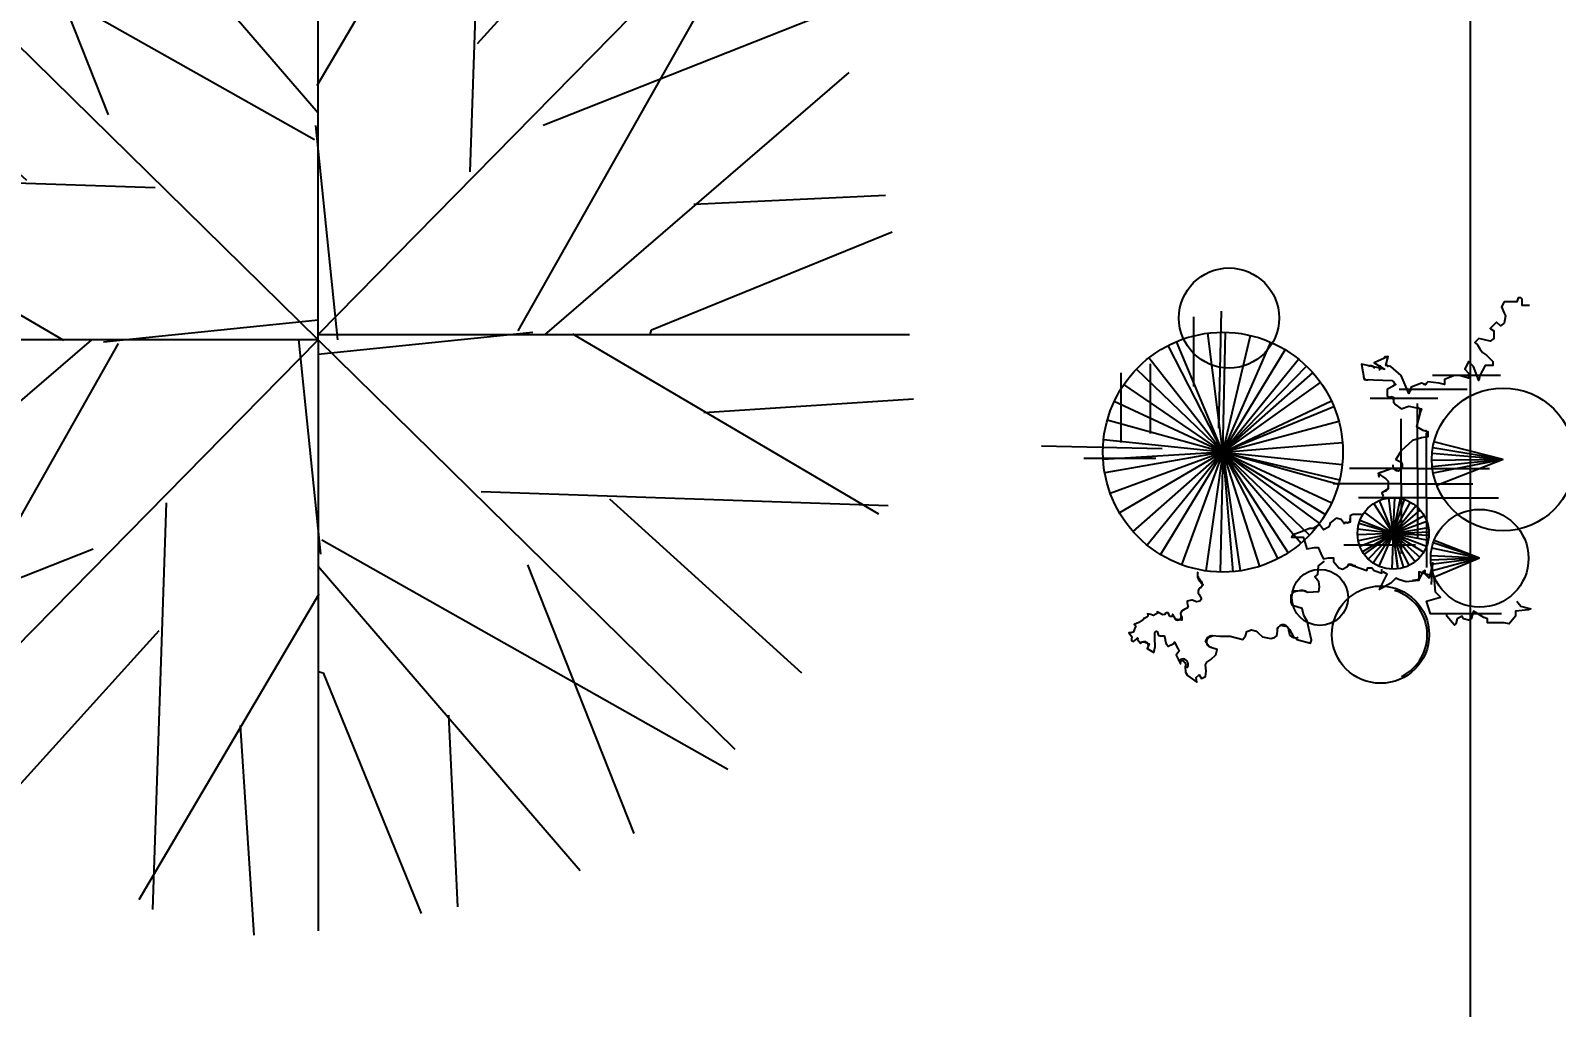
# Model space of a CAD drawing. Header units: millimetres. Extents: x 387 to 811, y 539 to 827.
# Drawn here: x 629.996 to 634.339, y 741.234 to 744.016 of the extents above; entities that cross this region are included whole.
import ezdxf

# ---------------------------------------------------------------- set-up
doc = ezdxf.new("R2010")
doc.units = ezdxf.units.MM
doc.layers.add('vegetação', color=112, linetype='Continuous')
doc.styles.add('ROMANS', font='romans')
doc.dimstyles.new('Cotas_trabalho', dxfattribs={"dimtxt": 0.15, "dimasz": 0.05, "dimexe": 0.2, "dimexo": 0.2, "dimgap": 0.1, "dimtad": 1, "dimzin": 4, "dimdsep": 46, "dimtxsty": 'ROMANS', "dimblk": 'DOT', "dimcen": 0.5, "dimclrd": 256, "dimclre": 256, "dimclrt": 256, "dimadec": 0, "dimazin": 0, "dimtfac": 0.666667, "dimtmove": 2, "dimatfit": 0, "dimldrblk": 'DOT', "dimfxl": 1, "dimtolj": 1, "dimtzin": 4, "dimarcsym": 0})

# ---------------------------------------------------------------- blocks, each defined once
blk = doc.blocks.new('T2', base_point=(179.76, 122.92))
for p, q in [((187.6, 161.67), (186.23, 182.74)), ((179.76, 122.92), (179.76, 182.32)), ((166.66, 160.66), (165.76, 179.9)), ((179.27, 156.4), (169.42, 180.59)), ((179.68, 148.48), (197.76, 179.21)), ((179.77, 145.68), (153.43, 176.25)), ((158.72, 145.53), (148.04, 172.54)), ((179.38, 143.01), (138.6, 166.06)), ((137.87, 164.08), (179.76, 122.92)), ((150.5, 138.92), (131.2, 156.4)), ((179.76, 156.27), (179.27, 156.4)), ((181.73, 122.9), (179.52, 144.47)), ((163.39, 138.18), (122.51, 139.57))]:
    blk.add_line(p, q)
blk = doc.blocks.new('AHUA1PL2')
for p, q in [((0.2221, 1.0978), (0.1833, 1.6947)), ((0, 0), (0, 1.6829)), ((-0.3713, 1.0693), (-0.3968, 1.6144)), ((-0.0139, 0.9484), (-0.2932, 1.634)), ((-0.0024, 0.7242), (0.5099, 1.5949)), ((0.0003, 0.6449), (-0.7461, 1.511)), ((-0.5963, 0.6406), (-0.8989, 1.4057)), ((-0.0108, 0.5691), (-1.1663, 1.2222)), ((-1.187, 1.1662), (0, 0)), ((-0.8293, 0.4533), (-1.376, 0.9485)), ((-0.0001, 0.9449), (-0.0139, 0.9484)), ((0.0558, -0.0005), (-0.007, 0.6104)), ((-0.464, 0.4323), (-1.6222, 0.4717))]:
    blk.add_line(p, q)
at = {"xscale": 0.02833333322, "yscale": 0.02833333322, "zscale": 0.02833333322}
for p, rotation in [((0, 0.0148), 269.9999999999999), ((0, 0), 89.99999999999999), ((0, 0), 180)]:
    blk.add_blockref('T2', p, dxfattribs=dict(at, rotation=rotation))
blk = doc.blocks.new('_DOT')
at = {"color": 0, "linetype": 'ByBlock'}
blk.add_line((-0.5, 0), (-1, 0), dxfattribs=at)
at = {"color": 0, "linetype": 'ByBlock', "const_width": 0.5}
blk.add_lwpolyline([(-0.25, 0, 1), (0.25, 0, 1)], format="xyb", close=True, dxfattribs=at)
blk = doc.blocks.new('*D284')
at = {"lineweight": -2}
for p, q in [((634.0934, 773.1101), (634.0934, 738.2101)), ((634.2809, 738.1601), (634.2934, 738.1601))]:
    blk.add_line(p, q, dxfattribs=at)
at = {"layer": 'Defpoints', "color": 0}
for p in [(634.0934, 773.1601), (634.0809, 738.1601), (634.0934, 738.1601)]:
    blk.add_point(p, dxfattribs=at)
at = {"lineweight": -2, "xscale": 0.05, "yscale": 0.05, "zscale": 0.05}
for p, rotation in [((634.0934, 773.1601), 90), ((634.0934, 738.1601), 270)]:
    blk.add_blockref('_DOT', p, dxfattribs=dict(at, rotation=rotation))
at = {"insert": (633.9184, 755.6601), "char_height": 0.15, "attachment_point": 5, "rotation": 90, "style": 'ROMANS'}
blk.add_mtext('\\A1;35.00', dxfattribs=at)

msp = doc.modelspace()

# ---------------------------------------------------------------- linework, layer by layer
at = {"layer": 'vegetação'}
for p, q in [((633.3847, 743.2167, 31.9656), (633.3775, 742.8841, 31.9656)), ((633.3847, 743.2167, 31.9656), (633.3775, 742.8841, 31.9656)), ((633.3061, 743.2009, 31.9656), (633.3061, 743.0027, 31.9656)), ((633.3061, 743.2009, 31.9656), (633.3061, 743.0027, 31.9656)), ((633.3899, 742.8155, 31.9656), (633.234, 743.1192, 31.9656)), ((633.3899, 742.8155, 31.9656), (633.234, 743.1192, 31.9656)), ((633.3899, 742.8155, 31.9656), (633.2582, 743.1304, 31.9656)), ((633.3899, 742.8155, 31.9656), (633.2582, 743.1304, 31.9656)), ((633.3899, 742.8155, 31.9656), (633.3467, 743.1541, 31.9656)), ((633.3899, 742.8155, 31.9656), (633.3467, 743.1541, 31.9656)), ((633.3899, 742.8155, 31.9656), (633.3973, 743.1568, 31.9656)), ((633.3899, 742.8155, 31.9656), (633.3973, 743.1568, 31.9656)), ((633.3899, 742.8155, 31.9656), (633.4685, 743.1477, 31.9656)), ((633.3899, 742.8155, 31.9656), (633.4685, 743.1477, 31.9656)), ((633.3899, 742.8155, 31.9656), (633.4685, 743.1477, 31.9656)), ((633.3899, 742.8155, 31.9656), (633.4685, 743.1477, 31.9656)), ((633.3899, 742.8155, 31.9656), (633.5265, 743.1283, 31.9656)), ((633.3899, 742.8155, 31.9656), (633.5265, 743.1283, 31.9656)), ((633.3899, 742.8155, 31.9656), (633.1791, 743.084, 31.9656)), ((633.3899, 742.8155, 31.9656), (633.1791, 743.084, 31.9656)), ((633.3899, 742.8155, 31.9656), (633.5673, 743.1072, 31.9656)), ((633.3899, 742.8155, 31.9656), (633.5673, 743.1072, 31.9656)), ((633.3899, 742.8155, 31.9656), (633.6054, 743.0803, 31.9656)), ((633.3899, 742.8155, 31.9656), (633.6054, 743.0803, 31.9656)), ((633.0996, 743.0413, 31.9656), (633.0996, 742.8431, 31.9656)), ((633.0996, 743.0413, 31.9656), (633.0996, 742.8431, 31.9656)), ((633.3899, 742.8155, 31.9656), (633.1438, 743.0521, 31.9656)), ((633.3899, 742.8155, 31.9656), (633.1438, 743.0521, 31.9656)), ((633.1829, 743.0667, 31.9656), (633.1829, 742.8685, 31.9656)), ((633.1829, 743.0667, 31.9656), (633.1829, 742.8685, 31.9656)), ((633.3899, 742.8155, 31.9656), (633.6278, 743.0604, 31.9656)), ((633.3899, 742.8155, 31.9656), (633.6278, 743.0604, 31.9656)), ((633.3899, 742.8155, 31.9656), (633.6461, 743.0412, 31.9656)), ((633.3899, 742.8155, 31.9656), (633.6461, 743.0412, 31.9656)), ((634.1796, 743.0336, 31.9656), (633.9862, 743.0336, 31.9656)), ((633.3899, 742.8155, 31.9656), (633.1082, 743.0083, 31.9656)), ((633.3899, 742.8155, 31.9656), (633.1082, 743.0083, 31.9656)), ((633.3899, 742.8155, 31.9656), (633.6677, 743.014, 31.9656)), ((633.3899, 742.8155, 31.9656), (633.6677, 743.014, 31.9656)), ((634.0854, 742.9937, 31.9656), (633.892, 742.9937, 31.9656)), ((633.3899, 742.8155, 31.9656), (633.0803, 742.9594, 31.9656)), ((633.3899, 742.8155, 31.9656), (633.0803, 742.9594, 31.9656)), ((633.3899, 742.8155, 31.9656), (633.6987, 742.9612, 31.9656)), ((633.3899, 742.8155, 31.9656), (633.6987, 742.9612, 31.9656)), ((633.3899, 742.8155, 31.9656), (633.7055, 742.9458, 31.9656)), ((633.3899, 742.8155, 31.9656), (633.7055, 742.9458, 31.9656)), ((634.002, 742.9683, 31.9656), (633.8087, 742.9683, 31.9656)), ((633.9441, 742.7688, 31.9656), (633.9441, 742.9536, 31.9656)), ((633.3899, 742.8155, 31.9656), (633.0609, 742.9064, 31.9656)), ((633.3899, 742.8155, 31.9656), (633.0609, 742.9064, 31.9656)), ((633.3899, 742.8155, 31.9656), (633.7197, 742.9037, 31.9656)), ((633.3899, 742.8155, 31.9656), (633.7197, 742.9037, 31.9656)), ((633.897, 742.7253, 31.9656), (633.897, 742.9101, 31.9656)), ((633.9694, 742.6854, 31.9656), (633.9694, 742.8702, 31.9656)), ((632.8736, 742.8338, 31.9656), (633.2168, 742.8264, 31.9656)), ((632.8736, 742.8338, 31.9656), (633.2168, 742.8264, 31.9656)), ((633.3899, 742.8155, 31.9656), (633.0491, 742.7947, 31.9656)), ((633.3899, 742.8155, 31.9656), (633.0491, 742.7947, 31.9656)), ((633.3899, 742.8155, 31.9656), (633.0504, 742.851, 31.9656)), ((633.3899, 742.8155, 31.9656), (633.0504, 742.851, 31.9656)), ((633.3899, 742.8155, 31.9656), (633.0535, 742.7571, 31.9656)), ((633.3899, 742.8155, 31.9656), (633.0535, 742.7571, 31.9656)), ((633.3899, 742.8155, 31.9656), (633.0694, 742.698, 31.9656)), ((633.3899, 742.8155, 31.9656), (633.0694, 742.698, 31.9656)), ((633.3899, 742.8155, 31.9656), (633.0955, 742.6426, 31.9656)), ((633.3899, 742.8155, 31.9656), (633.0955, 742.6426, 31.9656)), ((633.3899, 742.8155, 31.9656), (633.1338, 742.5897, 31.9656)), ((633.3899, 742.8155, 31.9656), (633.1338, 742.5897, 31.9656)), ((633.3899, 742.8155, 31.9656), (633.1744, 742.5507, 31.9656)), ((633.3899, 742.8155, 31.9656), (633.1744, 742.5507, 31.9656)), ((633.3899, 742.8155, 31.9656), (633.2125, 742.5237, 31.9656)), ((633.3899, 742.8155, 31.9656), (633.2125, 742.5237, 31.9656)), ((633.3899, 742.8155, 31.9656), (633.2721, 742.495, 31.9656)), ((633.3899, 742.8155, 31.9656), (633.2721, 742.495, 31.9656)), ((633.3899, 742.8155, 31.9656), (633.3415, 742.4775, 31.9656)), ((633.3899, 742.8155, 31.9656), (633.3415, 742.4775, 31.9656)), ((633.3899, 742.8155, 31.9656), (633.3825, 742.4741, 31.9656)), ((633.3899, 742.8155, 31.9656), (633.3825, 742.4741, 31.9656)), ((633.3899, 742.8155, 31.9656), (633.7302, 742.8434, 31.9656)), ((633.3899, 742.8155, 31.9656), (633.7302, 742.8434, 31.9656)), ((633.3899, 742.8155, 31.9656), (633.7302, 742.8434, 31.9656)), ((633.3899, 742.8155, 31.9656), (633.7302, 742.8434, 31.9656)), ((633.3899, 742.8155, 31.9656), (633.636, 742.5788, 31.9656)), ((633.3899, 742.8155, 31.9656), (633.6125, 742.5566, 31.9656)), ((633.3899, 742.8155, 31.9656), (633.6646, 742.6126, 31.9656)), ((633.3899, 742.8155, 31.9656), (633.719, 742.7245, 31.9656)), ((633.3899, 742.8155, 31.9656), (633.7222, 742.7369, 31.9656)), ((633.3899, 742.8155, 31.9656), (633.6995, 742.6716, 31.9656)), ((633.3899, 742.8155, 31.9656), (633.6816, 742.6381, 31.9656)), ((633.3899, 742.8155, 31.9656), (633.7295, 742.7799, 31.9656)), ((633.3899, 742.8155, 31.9656), (633.4937, 742.4902, 31.9656)), ((633.3899, 742.8155, 31.9656), (633.5459, 742.5117, 31.9656)), ((633.3899, 742.8155, 31.9656), (633.5758, 742.5291, 31.9656)), ((633.3899, 742.8155, 31.9656), (633.4388, 742.4776, 31.9656)), ((633.3899, 742.8155, 31.9656), (633.4179, 742.4752, 31.9656)), ((633.3899, 742.8155, 31.9656), (633.636, 742.5788, 31.9656)), ((633.3899, 742.8155, 31.9656), (633.6125, 742.5566, 31.9656)), ((633.3899, 742.8155, 31.9656), (633.6646, 742.6126, 31.9656)), ((633.3899, 742.8155, 31.9656), (633.719, 742.7245, 31.9656)), ((633.3899, 742.8155, 31.9656), (633.7222, 742.7369, 31.9656)), ((633.3899, 742.8155, 31.9656), (633.6995, 742.6716, 31.9656)), ((633.3899, 742.8155, 31.9656), (633.6816, 742.6381, 31.9656)), ((633.3899, 742.8155, 31.9656), (633.7295, 742.7799, 31.9656)), ((633.3899, 742.8155, 31.9656), (633.4937, 742.4902, 31.9656)), ((633.3899, 742.8155, 31.9656), (633.5459, 742.5117, 31.9656)), ((633.3899, 742.8155, 31.9656), (633.5758, 742.5291, 31.9656)), ((633.3899, 742.8155, 31.9656), (633.4388, 742.4776, 31.9656)), ((633.3899, 742.8155, 31.9656), (633.4179, 742.4752, 31.9656)), ((634.1878, 742.7948, 31.9656), (633.9873, 742.8283, 31.9656)), ((634.1878, 742.7948, 31.9656), (633.9907, 742.8447, 31.9656)), ((632.9945, 742.7982, 31.9656), (633.199, 742.7982, 31.9656)), ((632.9945, 742.7982, 31.9656), (633.199, 742.7982, 31.9656)), ((633.9441, 742.7688, 31.9656), (633.7507, 742.7688, 31.9656)), ((633.9441, 742.7688, 31.9656), (634.1485, 742.7688, 31.9656)), ((633.9441, 742.7688, 31.9656), (633.9441, 742.5707, 31.9656)), ((634.1878, 742.7948, 31.9656), (633.9845, 742.7919, 31.9656)), ((634.1878, 742.7948, 31.9656), (633.9852, 742.8116, 31.9656)), ((634.1878, 742.7948, 31.9656), (633.9856, 742.7737, 31.9656)), ((634.1878, 742.7948, 31.9656), (633.9883, 742.7557, 31.9656)), ((634.1878, 742.7948, 31.9656), (633.9985, 742.7207, 31.9656)), ((633.897, 742.7253, 31.9656), (633.7036, 742.7253, 31.9656)), ((633.897, 742.7253, 31.9656), (634.1014, 742.7253, 31.9656)), ((633.897, 742.7253, 31.9656), (633.897, 742.5271, 31.9656)), ((633.9694, 742.6854, 31.9656), (633.7761, 742.6854, 31.9656)), ((633.8747, 742.5841, 31.9656), (633.8621, 742.685, 31.9656)), ((633.8747, 742.5841, 31.9656), (633.8789, 742.6857, 31.9656)), ((633.8747, 742.5841, 31.9656), (633.8955, 742.6836, 31.9656)), ((633.9694, 742.6854, 31.9656), (634.1739, 742.6854, 31.9656)), ((633.9694, 742.6854, 31.9656), (633.9694, 742.4872, 31.9656)), ((633.8747, 742.5841, 31.9656), (633.7929, 742.6445, 31.9656)), ((633.8747, 742.5841, 31.9656), (633.8194, 742.6694, 31.9656)), ((633.8747, 742.5841, 31.9656), (633.8194, 742.6694, 31.9656)), ((633.8747, 742.5841, 31.9656), (633.8355, 742.6779, 31.9656)), ((633.8747, 742.5841, 31.9656), (633.9069, 742.6805, 31.9656)), ((633.8747, 742.5841, 31.9656), (633.9236, 742.6732, 31.9656)), ((633.8747, 742.5841, 31.9656), (633.9387, 742.663, 31.9656)), ((633.8747, 742.5841, 31.9656), (633.9387, 742.663, 31.9656)), ((633.8747, 742.5841, 31.9656), (633.9518, 742.6503, 31.9656)), ((633.8747, 742.5841, 31.9656), (633.7738, 742.5967, 31.9656)), ((633.8747, 742.5841, 31.9656), (633.7769, 742.612, 31.9656)), ((633.8747, 742.5841, 31.9656), (633.7798, 742.6206, 31.9656)), ((633.8747, 742.5841, 31.9656), (633.9624, 742.6355, 31.9656)), ((633.8747, 742.5841, 31.9656), (633.9701, 742.619, 31.9656)), ((633.8747, 742.5841, 31.9656), (633.9748, 742.6014, 31.9656)), ((633.8747, 742.5841, 31.9656), (633.7731, 742.5799, 31.9656)), ((633.8747, 742.5841, 31.9656), (633.7752, 742.5632, 31.9656)), ((633.8747, 742.5841, 31.9656), (633.7799, 742.5471, 31.9656)), ((633.8747, 742.5841, 31.9656), (633.7873, 742.532, 31.9656)), ((633.8747, 742.5841, 31.9656), (633.7919, 742.525, 31.9656)), ((633.8747, 742.5841, 31.9656), (633.8038, 742.5112, 31.9656)), ((633.8747, 742.5841, 31.9656), (633.8179, 742.4997, 31.9656)), ((633.8747, 742.5841, 31.9656), (633.8339, 742.4909, 31.9656)), ((633.8747, 742.5841, 31.9656), (633.8705, 742.4825, 31.9656)), ((633.8747, 742.5841, 31.9656), (633.9762, 742.5883, 31.9656)), ((633.8747, 742.5841, 31.9656), (633.9615, 742.5312, 31.9656)), ((633.8747, 742.5841, 31.9656), (633.9745, 742.5651, 31.9656)), ((633.8747, 742.5841, 31.9656), (633.9762, 742.5787, 31.9656)), ((633.8747, 742.5841, 31.9656), (633.9695, 742.5476, 31.9656)), ((633.8747, 742.5841, 31.9656), (633.9193, 742.4927, 31.9656)), ((633.8747, 742.5841, 31.9656), (633.8874, 742.4832, 31.9656)), ((633.8747, 742.5841, 31.9656), (633.9037, 742.4866, 31.9656)), ((633.8747, 742.5841, 31.9656), (633.8872, 742.4832, 31.9656)), ((633.8747, 742.5841, 31.9656), (633.9374, 742.5041, 31.9656)), ((633.8747, 742.5841, 31.9656), (633.9506, 742.5165, 31.9656)), ((634.1206, 742.5132, 31.9656), (633.9885, 742.5574, 31.9656)), ((634.1206, 742.5132, 31.9656), (633.9908, 742.5638, 31.9656)), ((633.7339, 742.5512, 31.9656), (633.9384, 742.5512, 31.9656)), ((634.1206, 742.5132, 31.9656), (633.9814, 742.5081, 31.9656)), ((634.1206, 742.5132, 31.9656), (633.9815, 742.5206, 31.9656)), ((634.1206, 742.5132, 31.9656), (633.9824, 742.4959, 31.9656)), ((634.1206, 742.5132, 31.9656), (633.9843, 742.5418, 31.9656)), ((634.1206, 742.5132, 31.9656), (633.986, 742.4773, 31.9656)), ((634.1206, 742.5132, 31.9656), (633.992, 742.4595, 31.9656)), ((634.1832, 742.3553, 31.9656), (633.9899, 742.3553, 31.9656))]:
    msp.add_line(p, q, dxfattribs=at)
at = {"layer": 'vegetação', "elevation": 31.9656}
for points in [[(634.2629, 743.2332), (634.2412, 743.2332), (634.2412, 743.2332), (634.2412, 743.2477), (634.2412, 743.2513), (634.2375, 743.2549), (634.2303, 743.2549), (634.2267, 743.244), (634.2231, 743.244), (634.2086, 743.244), (634.1977, 743.244), (634.1904, 743.244), (634.1832, 743.2295), (634.1904, 743.2114), (634.1941, 743.2041), (634.1904, 743.1824), (634.1796, 743.1751), (634.1687, 743.186), (634.1506, 743.1679), (634.1615, 743.1606), (634.1615, 743.1388), (634.1506, 743.1316), (634.118, 743.1388), (634.1071, 743.128), (634.1144, 743.1207), (634.1216, 743.1098), (634.1289, 743.0989), (634.1397, 743.0917), (634.1578, 743.0735), (634.1578, 743.0627), (634.1361, 743.0627), (634.1216, 743.0336), (634.118, 743.0191), (634.1035, 743.059), (634.089, 743.0735), (634.0781, 743.0518), (634.089, 743.0409), (634.089, 743.0264), (634.0636, 743.0336), (634.0491, 743.0336), (634.0202, 743.0228), (634.0202, 743.0083), (634.0057, 743.0119), (633.9731, 743.0155), (633.9658, 743.0083), (633.9549, 743.0119), (633.926, 743.001), (633.9187, 742.9829), (633.897, 743.0336), (633.868, 743.059), (633.8535, 743.0627), (633.8607, 743.0881), (633.8209, 743.0699), (633.8499, 743.0518), (633.7847, 743.0663), (633.7919, 743.0228), (633.8716, 743.0191), (633.8825, 743.0083), (633.8571, 742.9937), (633.8571, 742.9756), (633.8644, 742.972), (633.8752, 742.972), (633.8752, 742.9575), (633.8825, 742.9502), (633.897, 742.9393), (633.9187, 742.9466), (633.9549, 742.9393), (633.9513, 742.9284), (633.9405, 742.8885), (633.9477, 742.8849), (633.9586, 742.8777), (633.9731, 742.874), (633.9731, 742.8595), (633.9549, 742.8559), (633.9296, 742.8486), (633.897, 742.8196), (633.8825, 742.7942), (633.897, 742.787), (633.9006, 742.7725), (633.8897, 742.7616), (633.8716, 742.7688), (633.8318, 742.7543), (633.8535, 742.7398), (633.8607, 742.7326), (633.8607, 742.7181), (633.8607, 742.7181), (633.8607, 742.7108), (633.8426, 742.6999), (633.8463, 742.689)], [(633.7847, 742.6382), (633.7593, 742.6382), (633.7521, 742.6346), (633.7521, 742.6201), (633.7521, 742.6165), (633.7339, 742.6129), (633.7267, 742.6237), (633.7122, 742.6274), (633.6941, 742.6129), (633.6941, 742.6092), (633.6905, 742.602), (633.676, 742.5947), (633.676, 742.5947), (633.6651, 742.6092), (633.647, 742.5983), (633.6361, 742.5983), (633.6108, 742.5875), (633.589, 742.5802), (633.5854, 742.573), (633.6071, 742.573), (633.618, 742.573), (633.6216, 742.5657), (633.6289, 742.5403), (633.6506, 742.5439), (633.6579, 742.5439), (633.6615, 742.5439), (633.6723, 742.5185), (633.676, 742.5113), (633.6905, 742.5149), (633.6905, 742.5149), (633.705, 742.5149), (633.705, 742.504), (633.7194, 742.4859), (633.7303, 742.4823), (633.7448, 742.4895), (633.7484, 742.4968), (633.7992, 742.4786), (633.8028, 742.4859), (633.8136, 742.4859), (633.8209, 742.4786), (633.8426, 742.4714), (633.8426, 742.4823)], [(633.3184, 742.4748), (633.3172, 742.4724), (633.3172, 742.4712), (633.3172, 742.4676), (633.3172, 742.4652), (633.3172, 742.4628), (633.3196, 742.4616), (633.3208, 742.458), (633.3232, 742.4544), (633.3256, 742.452), (633.328, 742.4484), (633.3304, 742.4436), (633.3328, 742.44), (633.3328, 742.4364), (633.3268, 742.4304), (633.3268, 742.4292), (633.3244, 742.428), (633.3208, 742.4232), (633.3196, 742.4184), (633.3196, 742.4136), (633.3232, 742.4088), (633.328, 742.3992), (633.328, 742.3956), (633.3244, 742.3908), (633.3148, 742.3896), (633.3028, 742.3944), (633.3004, 742.3944), (633.2884, 742.3908), (633.2884, 742.386), (633.2896, 742.3812), (633.2908, 742.3776), (633.2884, 742.3716), (633.2812, 742.368), (633.2716, 742.3632), (633.2692, 742.356), (633.2704, 742.3512), (633.2728, 742.3452), (633.2728, 742.3368), (633.2547, 742.3404), (633.2475, 742.3536), (633.2475, 742.3536), (633.2463, 742.3536), (633.2451, 742.3476), (633.2427, 742.3476), (633.2427, 742.3476), (633.2403, 742.3476), (633.2367, 742.35), (633.2367, 742.3512), (633.2355, 742.3572), (633.2343, 742.3584), (633.2319, 742.3584), (633.2295, 742.3584), (633.2259, 742.356), (633.2247, 742.3536), (633.2187, 742.3524), (633.2031, 742.3608), (633.2031, 742.3608), (633.2055, 742.3584), (633.1923, 742.35), (633.1899, 742.3512), (633.1851, 742.3536), (633.1754, 742.3548), (633.1766, 742.3536), (633.1766, 742.3488), (633.173, 742.3452), (633.1658, 742.3416), (633.1646, 742.3428), (633.1634, 742.3392), (633.1502, 742.3308), (633.137, 742.3248), (633.1418, 742.32), (633.1382, 742.3128), (633.137, 742.308), (633.1346, 742.3032), (633.131, 742.302), (633.1286, 742.3008), (633.1226, 742.3008), (633.1238, 742.2972), (633.1262, 742.296), (633.1286, 742.2924), (633.131, 742.2888), (633.1298, 742.284), (633.1298, 742.2792), (633.1358, 742.2768), (633.1406, 742.2804), (633.143, 742.2828), (633.1466, 742.2864), (633.149, 742.2852), (633.1466, 742.2816), (633.155, 742.272), (633.1562, 742.272), (633.161, 742.2756), (633.1658, 742.2756), (633.1803, 742.2695), (633.1742, 742.2563), (633.1935, 742.2455), (633.1971, 742.2623), (633.1959, 742.2852), (633.1959, 742.302), (633.2007, 742.3056), (633.2031, 742.3044), (633.2067, 742.2936), (633.2103, 742.2924), (633.2199, 742.2924), (633.2223, 742.2924), (633.2259, 742.2828), (633.2259, 742.2792), (633.2283, 742.2695), (633.2355, 742.2623), (633.2403, 742.2659), (633.2499, 742.2708), (633.2523, 742.2744), (633.262, 742.2563), (633.2656, 742.2491), (633.2608, 742.2431), (633.2572, 742.2371), (633.2692, 742.2131), (633.2704, 742.2215), (633.2764, 742.2227), (633.2812, 742.2167), (633.2848, 742.2107), (633.2824, 742.2047), (633.2836, 742.1891), (633.2896, 742.1795), (633.316, 742.1603), (633.3136, 742.1735), (633.322, 742.1819), (633.3292, 742.1711), (633.3401, 742.1771), (633.3425, 742.1915), (633.3401, 742.2095), (633.3437, 742.2179), (633.3557, 742.2251), (633.3701, 742.2383), (633.3737, 742.2539), (633.3581, 742.2587), (633.3509, 742.2611), (633.3401, 742.2768), (633.3473, 742.2888), (633.3593, 742.2936), (633.3809, 742.2912), (633.411, 742.2912), (633.447, 742.2816), (633.4518, 742.2888), (633.4542, 742.2924), (633.4578, 742.3044), (633.471, 742.3092), (633.4854, 742.3056), (633.4903, 742.3008), (633.5023, 742.29), (633.5263, 742.2852), (633.5371, 742.2876), (633.5431, 742.2924), (633.5455, 742.3056), (633.5455, 742.3152), (633.5539, 742.3224), (633.5732, 742.3188), (633.5792, 742.3104), (633.59, 742.2912), (633.6008, 742.2816), (633.6392, 742.272), (633.6416, 742.2804), (633.6296, 742.3344), (633.62, 742.35), (633.6152, 742.3704), (633.6008, 742.3752), (633.5876, 742.3788), (633.584, 742.3884), (633.584, 742.4088), (633.5936, 742.4208), (633.62, 742.422), (633.6308, 742.4172), (633.6633, 742.4184), (633.6645, 742.4316), (633.6633, 742.446), (633.6513, 742.4604), (633.6597, 742.4676), (633.6621, 742.4917), (633.6789, 742.5049)], [(633.3184, 742.4748), (633.3172, 742.4724), (633.3172, 742.4712), (633.3172, 742.4676), (633.3172, 742.4652), (633.3172, 742.4628), (633.3196, 742.4616), (633.3208, 742.458), (633.3232, 742.4544), (633.3256, 742.452), (633.328, 742.4484), (633.3304, 742.4436), (633.3328, 742.44), (633.3328, 742.4364), (633.3268, 742.4304), (633.3268, 742.4292), (633.3244, 742.428), (633.3208, 742.4232), (633.3196, 742.4184), (633.3196, 742.4136), (633.3232, 742.4088), (633.328, 742.3992), (633.328, 742.3956), (633.3244, 742.3908), (633.3148, 742.3896), (633.3028, 742.3944), (633.3004, 742.3944), (633.2884, 742.3908), (633.2884, 742.386), (633.2896, 742.3812), (633.2908, 742.3776), (633.2884, 742.3716), (633.2812, 742.368), (633.2716, 742.3632), (633.2692, 742.356), (633.2704, 742.3512), (633.2728, 742.3452), (633.2728, 742.3368), (633.2547, 742.3404), (633.2475, 742.3536), (633.2475, 742.3536), (633.2463, 742.3536), (633.2451, 742.3476), (633.2427, 742.3476), (633.2427, 742.3476), (633.2403, 742.3476), (633.2367, 742.35), (633.2367, 742.3512), (633.2355, 742.3572), (633.2343, 742.3584), (633.2319, 742.3584), (633.2295, 742.3584), (633.2259, 742.356), (633.2247, 742.3536), (633.2187, 742.3524), (633.2031, 742.3608), (633.2031, 742.3608), (633.2055, 742.3584), (633.1923, 742.35), (633.1899, 742.3512), (633.1851, 742.3536), (633.1754, 742.3548), (633.1766, 742.3536), (633.1766, 742.3488), (633.173, 742.3452), (633.1658, 742.3416), (633.1646, 742.3428), (633.1634, 742.3392), (633.1502, 742.3308), (633.137, 742.3248), (633.1418, 742.32), (633.1382, 742.3128), (633.137, 742.308), (633.1346, 742.3032), (633.131, 742.302), (633.1286, 742.3008), (633.1226, 742.3008), (633.1238, 742.2972), (633.1262, 742.296), (633.1286, 742.2924), (633.131, 742.2888), (633.1298, 742.284), (633.1298, 742.2792), (633.1358, 742.2768), (633.1406, 742.2804), (633.143, 742.2828), (633.1466, 742.2864), (633.149, 742.2852), (633.1466, 742.2816), (633.155, 742.272), (633.1562, 742.272), (633.161, 742.2756), (633.1658, 742.2756), (633.1803, 742.2695), (633.1742, 742.2563), (633.1935, 742.2455), (633.1971, 742.2623), (633.1959, 742.2852), (633.1959, 742.302), (633.2007, 742.3056), (633.2031, 742.3044), (633.2067, 742.2936), (633.2103, 742.2924), (633.2199, 742.2924), (633.2223, 742.2924), (633.2259, 742.2828), (633.2259, 742.2792), (633.2283, 742.2695), (633.2355, 742.2623), (633.2403, 742.2659), (633.2499, 742.2708), (633.2523, 742.2744), (633.262, 742.2563), (633.2656, 742.2491), (633.2608, 742.2431), (633.2572, 742.2371), (633.2692, 742.2131), (633.2704, 742.2215), (633.2764, 742.2227), (633.2812, 742.2167), (633.2848, 742.2107), (633.2824, 742.2047), (633.2836, 742.1891), (633.2896, 742.1795), (633.316, 742.1603), (633.3136, 742.1735), (633.322, 742.1819), (633.3292, 742.1711), (633.3401, 742.1771), (633.3425, 742.1915), (633.3401, 742.2095), (633.3437, 742.2179), (633.3557, 742.2251), (633.3701, 742.2383), (633.3737, 742.2539), (633.3581, 742.2587), (633.3509, 742.2611), (633.3401, 742.2768), (633.3473, 742.2888), (633.3593, 742.2936), (633.3809, 742.2912), (633.411, 742.2912), (633.447, 742.2816), (633.4518, 742.2888), (633.4542, 742.2924), (633.4578, 742.3044), (633.471, 742.3092), (633.4854, 742.3056), (633.4903, 742.3008), (633.5023, 742.29), (633.5263, 742.2852), (633.5371, 742.2876), (633.5431, 742.2924), (633.5455, 742.3056), (633.5455, 742.3152), (633.5539, 742.3224), (633.5732, 742.3188), (633.5792, 742.3104), (633.59, 742.2912), (633.6008, 742.2816), (633.6392, 742.272), (633.6416, 742.2804), (633.6296, 742.3344), (633.62, 742.35), (633.6152, 742.3704), (633.6008, 742.3752), (633.5876, 742.3788), (633.584, 742.3884), (633.584, 742.4088), (633.5936, 742.4208), (633.62, 742.422), (633.6308, 742.4172), (633.6633, 742.4184), (633.6645, 742.4316), (633.6633, 742.446), (633.6513, 742.4604), (633.6597, 742.4676), (633.6621, 742.4917), (633.6789, 742.5049)], [(633.7668, 742.4895), (633.7668, 742.4926), (633.765, 742.492), (633.7625, 742.492), (633.7613, 742.492), (633.7607, 742.4932), (633.7594, 742.4938), (633.7582, 742.4944), (633.7551, 742.4957), (633.7545, 742.4957), (633.7496, 742.4969), (633.7471, 742.4938), (633.7471, 742.4932), (633.7434, 742.4889)], [(634.2267, 742.3916), (634.2375, 742.3771), (634.2665, 742.3698), (634.2593, 742.3662), (634.2231, 742.3626), (634.2231, 742.3481), (634.2049, 742.3263), (634.1904, 742.3299), (634.1868, 742.3299), (634.1433, 742.3299), (634.1433, 742.3408), (634.1325, 742.3444), (634.1035, 742.3626), (634.0962, 742.3408), (634.089, 742.3372), (634.0745, 742.3408), (634.0709, 742.3481), (634.0564, 742.3408), (634.0528, 742.3263), (634.0491, 742.3227), (634.0274, 742.3481), (634.0274, 742.3553), (633.9803, 742.3553), (633.9694, 742.3916), (634.0093, 742.4025), (633.9948, 742.417), (633.9912, 742.4605), (633.9477, 742.475), (633.9477, 742.4496), (633.9115, 742.446), (633.8897, 742.4532), (633.8825, 742.4569), (633.868, 742.4424), (633.8354, 742.4242), (633.8571, 742.4678), (633.8463, 742.475)], [(633.9839, 742.4387), (633.9876, 742.5004), (633.9767, 742.4569), (633.9658, 742.4678), (633.9658, 742.4786), (633.9586, 742.475), (633.9477, 742.4532), (633.9477, 742.4532), (633.9332, 742.4496), (633.9296, 742.4496)], [(633.3196, 742.4628), (633.3172, 742.4592), (633.3208, 742.4532), (633.3244, 742.4484), (633.3304, 742.4412), (633.3316, 742.4364)], [(633.3196, 742.4628), (633.3172, 742.4592), (633.3208, 742.4532), (633.3244, 742.4484), (633.3304, 742.4412), (633.3316, 742.4364)], [(633.3617, 742.2924), (633.3449, 742.2852)], [(633.3617, 742.2924), (633.3449, 742.2852)]]:
    msp.add_lwpolyline(points, dxfattribs=at)
at = {"layer": 'vegetação'}
for centre, radius in [((633.4073, 743.1975, 31.9656), 0.1424), ((633.4073, 743.1975, 31.9656), 0.1424), ((633.3899, 742.8155, 31.9656), 0.3414), ((633.3899, 742.8155, 31.9656), 0.3414), ((634.1878, 742.7948, 31.9656), 0.2033), ((633.8747, 742.5841, 31.9656), 0.1017), ((634.1206, 742.5132, 31.9656), 0.1393), ((633.6661, 742.4019, 31.9656), 0.0799), ((633.8386, 742.2958, 31.9656), 0.1385)]:
    msp.add_circle(centre, radius, dxfattribs=at)
for centre, radius, start, end in [((633.8535, 743.0816, 31.9656), 0.00579, 10.177, 154.616), ((633.8618, 743.0673, 31.9656), 0.00752, 129.13, 255.8986), ((633.8003, 743.0316, 31.9656), 0.0104, 172.1428, 294.0509), ((633.811, 743.0495, 31.9656), 0.0117, 19.5623, 123.5259), ((633.8358, 743.0562, 31.9656), 0.00531, 247.2483, 88.5908), ((633.8723, 743.0104, 31.9656), 0.00661, 276.4086, 83.5914), ((633.9196, 742.9931, 31.9656), 0.00531, 198.2346, 13.6927), ((633.9646, 743.0142, 31.9656), 0.00618, 237.2283, 352.375), ((633.8702, 742.9674, 31.9656), 0.0052, 325.8772, 135.4756), ((633.9434, 742.9336, 31.9656), 0.0083, 317.8314, 92.8072), ((633.964, 742.8682, 31.9656), 0.00899, 335.5027, 74.8456), ((633.8869, 742.7763, 31.9656), 0.0135, 167.8659, 299.0097), ((633.8862, 742.7777, 31.9656), 0.015, 299.0097, 39.1083), ((633.84, 742.7508, 31.9656), 0.00725, 82.3863, 235.1594), ((633.849, 742.7169, 31.9656), 0.0123, 276.6816, 18.4392), ((633.74, 742.6099, 31.9656), 0.00542, 69.3864, 172.6024), ((633.7447, 742.6224, 31.9656), 0.00792, 249.3864, 32.4939), ((633.6135, 742.3671, 31.9656), 0.0543, 75.3073, 118.504), ((633.8387, 742.2951, 31.9656), 0.1328, 296.699, 72.5794), ((633.2614, 742.3479, 31.9656), 0.0104, 188.5335, 11.4664), ((633.2614, 742.3479, 31.9656), 0.0104, 188.5335, 11.4664), ((633.3591, 742.2762, 31.9656), 0.0163, 97.6779, 266.5677), ((633.3591, 742.2762, 31.9656), 0.0163, 97.6779, 266.5677), ((633.5608, 742.3066, 31.9656), 0.0172, 356.5695, 163.1968), ((633.5608, 742.3066, 31.9656), 0.0172, 356.5695, 163.1968), ((633.5958, 742.3045, 31.9656), 0.0179, 176.5695, 298.5301), ((633.1653, 742.2633, 31.9656), 0.0126, 6.7741, 128.4985), ((633.1653, 742.2633, 31.9656), 0.0126, 6.7741, 128.4985), ((633.2763, 742.2116, 31.9656), 0.0151, 316.0696, 150.2349), ((633.2763, 742.2116, 31.9656), 0.0151, 316.0696, 150.2349)]:
    msp.add_arc(centre, radius, start, end, dxfattribs=at)

# ---------------------------------------------------------------- block references
msp.add_blockref('AHUA1PL2', (630.8148, 743.1355, 31.9656), dxfattribs=at)

# ---------------------------------------------------------------- dimensions: what is measured, and where the dimension line sits
dim = msp.add_linear_dim(base=(634.0934, 738.1601), p1=(634.0934, 773.1601), p2=(634.0809, 738.1601), angle=90, dimstyle='Cotas_trabalho')
dim.commit()
dim.dimension.update_dxf_attribs({"geometry": '*D284', "text_midpoint": (633.9184, 755.6601)})

doc.saveas('drawing.dxf')
